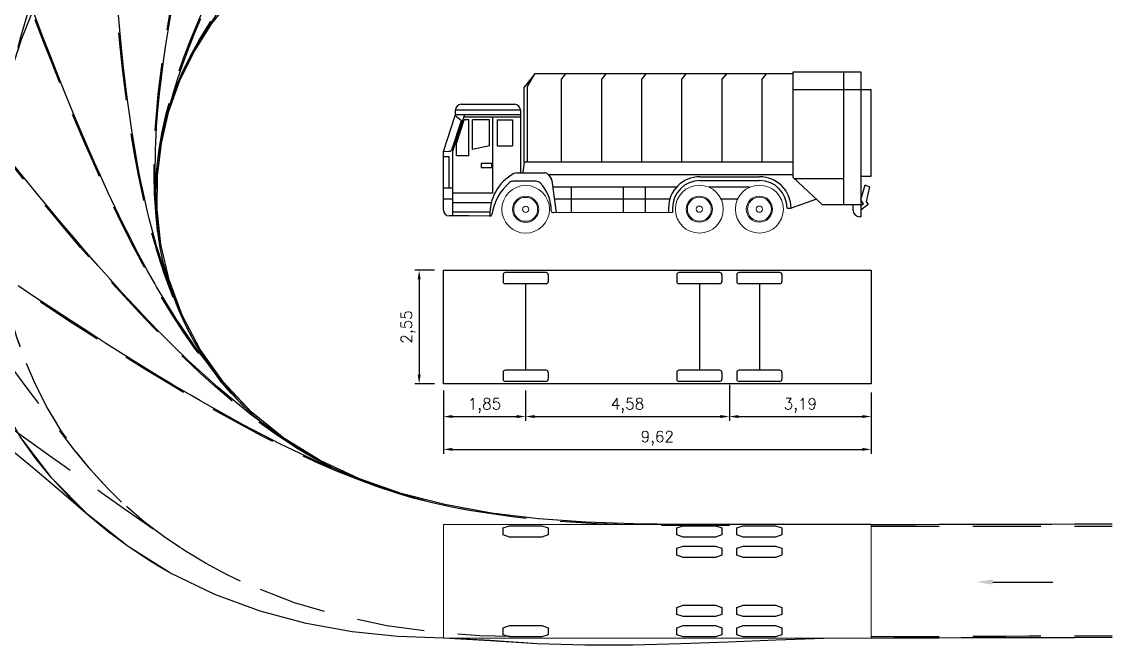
# Model space of a CAD drawing. Header units: millimetres. Extents: x -37.2 to 0.1, y -0.9 to 27.9.
# Drawn here: x -24.52 to 0, y -0.18 to 13.84 of the extents above; entities that cross this region are included whole.
import ezdxf
from ezdxf import colors
from ezdxf.entities.mleader import LeaderData, LeaderLine
from ezdxf.math import Vec2, Vec3

# ---------------------------------------------------------------- set-up
doc = ezdxf.new("R2010")
doc.units = ezdxf.units.MM
doc.linetypes.add('DASHEDX2', pattern=[1.5, 1, -0.5])
doc.styles.get("Standard").update_dxf_attribs({"font": 'romans'})
doc.dimstyles.new('ISO-25', dxfattribs={"dimtxt": 2.5, "dimasz": 2.5, "dimexe": 1.25, "dimexo": 0.625, "dimtad": 1, "dimtxsty": 'Standard', "dimcen": 2.5, "dimadec": 0, "dimazin": 0, "dimtfac": 1, "dimtmove": 0, "dimatfit": 3, "dimfxl": 1, "dimarcsym": 0})

# ---------------------------------------------------------------- blocks, each defined once
blk = doc.blocks.new('*U2980')
at = {"color": 1, "linetype": 'Continuous', "lineweight": 0, "ltscale": 1.524}
blk.add_lwpolyline([(0, 1.275), (-9.62, 1.275), (-9.62, -1.275), (0, -1.275), (0, 1.275), (0, 1.275)], close=True, dxfattribs=at)
at = {"color": 2, "linetype": 'Continuous', "ltscale": 1.524, "flags": 128}
for points in [[(-7.613, 1.043752), (-7.613, 1.202248), (-7.47076, 1.25), (-6.73924, 1.25), (-6.597, 1.202248), (-6.597, 1.043752), (-6.73924, 0.996), (-7.47076, 0.996)], [(-6.263, 1.043752), (-6.263, 1.202248), (-6.12076, 1.25), (-5.38924, 1.25), (-5.247, 1.202248), (-5.247, 1.043752), (-5.38924, 0.996), (-6.12076, 0.996)], [(-7.613, 0.586552), (-7.613, 0.745048), (-7.47076, 0.7928), (-6.73924, 0.7928), (-6.597, 0.745048), (-6.597, 0.586552), (-6.73924, 0.5388), (-7.47076, 0.5388)], [(-6.263, 0.586552), (-6.263, 0.745048), (-6.12076, 0.7928), (-5.38924, 0.7928), (-5.247, 0.745048), (-5.247, 0.586552), (-5.38924, 0.5388), (-6.12076, 0.5388)], [(-7.613, -0.745048), (-7.613, -0.586552), (-7.47076, -0.5388), (-6.73924, -0.5388), (-6.597, -0.586552), (-6.597, -0.745048), (-6.73924, -0.7928), (-7.47076, -0.7928)], [(-6.263, -0.745048), (-6.263, -0.586552), (-6.12076, -0.5388), (-5.38924, -0.5388), (-5.247, -0.586552), (-5.247, -0.745048), (-5.38924, -0.7928), (-6.12076, -0.7928)], [(-7.613, -1.202248), (-7.613, -1.043752), (-7.47076, -0.996), (-6.73924, -0.996), (-6.597, -1.043752), (-6.597, -1.202248), (-6.73924, -1.25), (-7.47076, -1.25)], [(-6.263, -1.202248), (-6.263, -1.043752), (-6.12076, -0.996), (-5.38924, -0.996), (-5.247, -1.043752), (-5.247, -1.202248), (-5.38924, -1.25), (-6.12076, -1.25)]]:
    blk.add_lwpolyline(points, close=True, dxfattribs=at)
blk = doc.blocks.new('*U2979')
at = {"color": 2, "linetype": 'Continuous', "ltscale": 1.524, "flags": 128}
for points in [[(-0.508, 1.043752), (-0.508, 1.202248), (-0.36576, 1.25), (0.36576, 1.25), (0.508, 1.202248), (0.508, 1.043752), (0.36576, 0.996), (-0.36576, 0.996)], [(-0.508, -1.202248), (-0.508, -1.043752), (-0.36576, -0.996), (0.36576, -0.996), (0.508, -1.043752), (0.508, -1.202248), (0.36576, -1.25), (-0.36576, -1.25)]]:
    blk.add_lwpolyline(points, close=True, dxfattribs=at)
at = {"rotation": 180}
blk.add_blockref('*U2980', (-1.85, 0), dxfattribs=at)
blk = doc.blocks.new('*U2993')
at = {"color": 2, "lineweight": 0}
blk.add_circle((0, 0), 0.0127, dxfattribs=at)
blk = doc.blocks.new('*U2995')
at = {"color": 2, "lineweight": 0}
blk.add_circle((0, 0), 0.0127, dxfattribs=at)
blk = doc.blocks.new('*D3026')
at = {"color": 0, "lineweight": -2, "transparency": 16777216}
for p, q in [((1.85, 1.327), (1.85, 0.638)), ((6.43, 1.454), (6.43, 0.638)), ((2.05, 0.738), (6.23, 0.738))]:
    blk.add_line(p, q, dxfattribs=at)
at = {"color": 0, "transparency": 16777216}
for points in [[(2.05, 0.772), (2.05, 0.705), (1.85, 0.738)], [(6.23, 0.772), (6.23, 0.705), (6.43, 0.738)]]:
    blk.add_solid(points, dxfattribs=at)
at = {"layer": 'Defpoints', "color": 0, "transparency": 16777216}
for p in [(1.85, 1.527), (6.43, 1.654), (6.43, 0.738)]:
    blk.add_point(p, dxfattribs=at)
at = {"color": 0, "transparency": 16777216, "insert": (4.14, 0.987), "char_height": 0.25, "attachment_point": 5}
blk.add_mtext('4,58', dxfattribs=at)
blk = doc.blocks.new('*D3027')
at = {"color": 0, "lineweight": -2, "transparency": 16777216}
for p, q in [((0, 1.277), (0, -0.1)), ((9.62, 1.277), (9.62, -0.1)), ((0.2, 0), (9.42, 0))]:
    blk.add_line(p, q, dxfattribs=at)
at = {"color": 0, "transparency": 16777216}
for points in [[(0.2, 0.033), (0.2, -0.033), (0, 0)], [(9.42, 0.033), (9.42, -0.033), (9.62, 0)]]:
    blk.add_solid(points, dxfattribs=at)
at = {"layer": 'Defpoints', "color": 0, "transparency": 16777216}
for p in [(0, 1.477), (9.62, 1.477), (9.62, 0)]:
    blk.add_point(p, dxfattribs=at)
at = {"color": 0, "transparency": 16777216, "insert": (4.81, 0.249), "char_height": 0.25, "attachment_point": 5}
blk.add_mtext('9,62', dxfattribs=at)
blk = doc.blocks.new('*D3028')
at = {"color": 0, "lineweight": -2, "transparency": 16777216}
for p, q in [((0, 1.327), (0, 0.638)), ((1.85, 1.327), (1.85, 0.638)), ((0.2, 0.738), (1.65, 0.738))]:
    blk.add_line(p, q, dxfattribs=at)
at = {"color": 0, "transparency": 16777216}
for points in [[(0.2, 0.772), (0.2, 0.705), (0, 0.738)], [(1.65, 0.772), (1.65, 0.705), (1.85, 0.738)]]:
    blk.add_solid(points, dxfattribs=at)
at = {"layer": 'Defpoints', "color": 0, "transparency": 16777216}
for p in [(0, 1.527), (1.85, 1.527), (1.85, 0.738)]:
    blk.add_point(p, dxfattribs=at)
at = {"color": 0, "transparency": 16777216, "insert": (0.925, 0.987), "char_height": 0.25, "attachment_point": 5}
blk.add_mtext('1,85', dxfattribs=at)
blk = doc.blocks.new('*D3029')
at = {"color": 0, "lineweight": -2, "transparency": 16777216}
for p, q in [((-0.2, 4.027), (-0.644, 4.027)), ((-0.544, 3.827), (-0.544, 1.677)), ((-0.2, 1.477), (-0.644, 1.477))]:
    blk.add_line(p, q, dxfattribs=at)
at = {"color": 0, "transparency": 16777216}
for points in [[(-0.577, 3.827), (-0.511, 3.827), (-0.544, 4.027)], [(-0.577, 1.677), (-0.511, 1.677), (-0.544, 1.477)]]:
    blk.add_solid(points, dxfattribs=at)
at = {"layer": 'Defpoints', "color": 0, "transparency": 16777216}
for p in [(0, 4.027), (-0.544, 1.477), (0, 1.477)]:
    blk.add_point(p, dxfattribs=at)
at = {"color": 0, "transparency": 16777216, "insert": (-0.793, 2.752), "char_height": 0.25, "attachment_point": 5, "rotation": 90}
blk.add_mtext('2,55', dxfattribs=at)
blk = doc.blocks.new('*D3030')
at = {"color": 0, "lineweight": -2, "transparency": 16777216}
for p, q in [((6.43, 1.277), (6.43, 0.638)), ((9.62, 1.277), (9.62, 0.638)), ((6.63, 0.738), (9.42, 0.738))]:
    blk.add_line(p, q, dxfattribs=at)
at = {"color": 0, "transparency": 16777216}
for points in [[(6.63, 0.772), (6.63, 0.705), (6.43, 0.738)], [(9.42, 0.772), (9.42, 0.705), (9.62, 0.738)]]:
    blk.add_solid(points, dxfattribs=at)
at = {"layer": 'Defpoints', "color": 0, "transparency": 16777216}
for p in [(6.43, 1.477), (9.62, 1.477), (9.62, 0.738)]:
    blk.add_point(p, dxfattribs=at)
at = {"color": 0, "transparency": 16777216, "insert": (8.025, 0.987), "char_height": 0.25, "attachment_point": 5}
blk.add_mtext('3,19', dxfattribs=at)
blk = doc.blocks.new('A$C073F79CF')
at = {"color": 0}
for p, q in [((2.055, 8.446), (1.82, 8.148)), ((1.893, 8.159), (2.055, 8.446)), ((7.868, 8.446), (2.055, 8.446)), ((2.743, 8.446), (2.652, 8.331)), ((3.655, 8.446), (3.564, 8.331)), ((4.551, 8.446), (4.46, 8.331)), ((5.449, 8.446), (5.358, 8.331)), ((6.362, 8.446), (6.271, 8.331)), ((7.257, 8.446), (7.166, 8.331)), ((7.868, 6.115), (7.868, 8.487)), ((7.868, 8.487), (9.384, 8.487)), ((8.996, 8.487), (8.996, 5.499)), ((9.384, 8.487), (9.384, 5.229)), ((1.82, 6.461), (1.82, 8.148)), ((1.893, 6.461), (1.893, 8.159)), ((2.652, 6.461), (2.652, 8.331)), ((3.564, 6.461), (3.564, 8.331)), ((4.46, 6.461), (4.46, 8.331)), ((5.358, 6.461), (5.358, 8.331)), ((6.271, 6.461), (6.271, 8.331)), ((7.166, 6.461), (7.166, 8.331)), ((9.62, 8.088), (7.868, 8.088)), ((1.731, 7.63), (0.269, 7.63)), ((0.269, 7.534), (0.269, 7.629)), ((1.602, 7.759), (0.399, 7.759)), ((1.731, 7.63), (1.731, 6.224)), ((0, 6.698), (0.269, 7.534)), ((0.2, 6.762), (0.404, 7.395)), ((0.213, 6.709), (0.479, 7.534)), ((0.262, 7.51), (0.404, 7.395)), ((0.269, 7.534), (1.731, 7.534)), ((0.298, 6.88), (0.47, 7.412)), ((0.462, 7.481), (1.731, 7.481)), ((0.569, 7.412), (0.47, 7.412)), ((0.569, 6.605), (0.569, 7.412)), ((0.653, 6.741), (0.653, 7.412)), ((1.037, 7.412), (0.653, 7.412)), ((1.037, 6.829), (1.037, 7.412)), ((1.115, 5.762), (1.115, 7.481)), ((1.211, 7.412), (1.552, 7.412)), ((1.211, 7.412), (1.211, 6.829)), ((1.552, 7.412), (1.552, 6.829)), ((0.298, 6.605), (0.298, 6.88)), ((0.124, 6.702), (0, 6.693)), ((0.124, 6.702), (0, 6.693)), ((0, 5.38), (0, 6.698)), ((0.213, 5.25), (0.213, 6.709)), ((1.037, 6.829), (0.653, 6.741)), ((1.211, 6.829), (1.552, 6.829)), ((0, 6.587), (0.123, 6.587)), ((0.123, 6.587), (0.123, 5.873)), ((0.569, 6.605), (0.298, 6.605)), ((1.087, 6.431), (0.85, 6.431)), ((0.85, 6.431), (0.85, 6.336)), ((1.087, 6.336), (1.087, 6.431)), ((1.82, 6.461), (1.788, 6.224)), ((7.868, 6.461), (1.82, 6.461)), ((0.85, 6.336), (1.087, 6.336)), ((1.648, 6.218), (2.181, 6.218)), ((2.345, 6.186), (2.423, 6.089)), ((7.868, 6.174), (2.355, 6.174)), ((5.769, 6.132), (7.11, 6.132)), ((9.384, 6.143), (9.62, 6.143)), ((1.988, 6.028), (1.568, 6.028)), ((2.441, 6.046), (2.534, 5.322)), ((5.238, 5.893), (2.461, 5.893)), ((2.872, 5.893), (2.872, 5.328)), ((4.039, 5.893), (4.039, 5.328)), ((4.536, 5.893), (4.536, 5.328)), ((5.769, 6.044), (7.11, 6.044)), ((6.883, 5.893), (5.977, 5.893)), ((8.522, 5.499), (7.868, 6.115)), ((7.896, 6.089), (8.996, 6.089)), ((9.389, 5.611), (9.486, 5.948)), ((9.486, 5.948), (9.584, 5.905)), ((9.584, 5.905), (9.508, 5.576)), ((0.213, 5.873), (0, 5.873)), ((1.115, 5.762), (0.213, 5.762)), ((0.213, 5.625), (0, 5.625)), ((1.074, 5.541), (0.213, 5.541)), ((5.09, 5.624), (2.496, 5.624)), ((5.061, 5.425), (5.061, 5.328)), ((5.15, 5.425), (5.15, 5.328)), ((6.614, 5.624), (6.246, 5.624)), ((8.389, 5.624), (7.817, 5.425)), ((9.384, 5.499), (8.522, 5.499)), ((9.213, 5.381), (9.213, 5.499)), ((9.384, 5.481), (9.442, 5.524)), ((9.554, 5.509), (9.384, 5.382)), ((9.442, 5.524), (9.389, 5.611)), ((9.508, 5.576), (9.554, 5.509)), ((0.562, 5.25), (0.13, 5.25)), ((1.046, 5.337), (0.213, 5.337)), ((5.15, 5.328), (2.463, 5.323)), ((9.384, 5.229), (9.364, 5.229))]:
    blk.add_line(p, q, dxfattribs=at)
for p, q in [((9.62, 6.143), (9.62, 8.088)), ((2.181, 6.218), (2.278, 6.218)), ((2.085, 6.028), (1.988, 6.028)), ((7.729, 5.425), (7.817, 5.425)), ((1.048, 5.245), (0.562, 5.25)), ((1.342, 3.927), (1.342, 3.773)), ((2.308, 3.977), (1.392, 3.977)), ((2.358, 3.927), (2.358, 3.773)), ((5.247, 3.927), (5.247, 3.773)), ((6.213, 3.977), (5.297, 3.977)), ((6.263, 3.927), (6.263, 3.773)), ((6.597, 3.927), (6.597, 3.773)), ((7.563, 3.977), (6.647, 3.977)), ((7.613, 3.927), (7.613, 3.773)), ((2.308, 3.723), (1.392, 3.723)), ((1.85, 3.723), (1.85, 1.781)), ((6.213, 3.723), (5.297, 3.723)), ((5.755, 3.723), (5.755, 1.781)), ((7.563, 3.723), (6.647, 3.723)), ((7.105, 3.723), (7.105, 1.781)), ((1.342, 1.731), (1.342, 1.577)), ((2.308, 1.781), (1.392, 1.781)), ((2.358, 1.731), (2.358, 1.577)), ((5.247, 1.731), (5.247, 1.577)), ((6.213, 1.781), (5.297, 1.781)), ((6.263, 1.731), (6.263, 1.577)), ((6.597, 1.731), (6.597, 1.577)), ((7.563, 1.781), (6.647, 1.781)), ((7.613, 1.731), (7.613, 1.577)), ((2.308, 1.527), (1.392, 1.527)), ((6.213, 1.527), (5.297, 1.527)), ((7.563, 1.527), (6.647, 1.527))]:
    blk.add_line(p, q)
blk.add_lwpolyline([(0, 4.027), (9.62, 4.027), (9.62, 1.477), (0, 1.477)], close=True)
at = {"color": 0, "lineweight": 0}
for centre, radius in [((1.85, 5.398), 0.536), ((5.755, 5.402), 0.539), ((7.105, 5.402), 0.539), ((1.85, 5.398), 0.294), ((1.85, 5.398), 0.269), ((5.755, 5.402), 0.294), ((5.755, 5.402), 0.269), ((7.105, 5.402), 0.294), ((7.105, 5.402), 0.269), ((1.85, 5.398), 0.0705), ((5.755, 5.402), 0.0705), ((7.105, 5.402), 0.0705)]:
    blk.add_circle(centre, radius, dxfattribs=at)
at = {"color": 0}
for centre, radius, start, end in [((0.399, 7.63), 0.13, 90, 180), ((1.602, 7.63), 0.13, 0, 90), ((0.118, 6.789), 0.0864, 274.2539, 342.1292), ((0.118, 6.789), 0.0864, 274.2539, 342.1292), ((2.074, 5.297), 1.029, 118.2924, 182.8918), ((1.648, 6.089), 0.13, 90, 118.2924), ((2.278, 6.132), 0.0864, 38.6813, 90), ((5.769, 5.425), 0.707, 90, 180), ((7.11, 5.425), 0.707, 0, 90), ((2.242, 5.116), 1.163, 130.3583, 171.7957), ((1.568, 5.899), 0.13, 90, 127.4099), ((2.085, 5.899), 0.13, 45.9588, 90), ((1.531, 5.37), 0.896, 359.743, 43.9964), ((2.356, 6.035), 0.0864, 7.3191, 38.6813), ((5.769, 5.425), 0.619, 90, 180), ((7.11, 5.425), 0.619, 0, 90), ((0.13, 5.38), 0.13, 180, 270), ((1.048, 5.288), 0.0432, 270, 351.7957), ((2.47, 5.366), 0.0432, 179.743, 270), ((9.364, 5.381), 0.152, 180, 270)]:
    blk.add_arc(centre, radius, start, end, dxfattribs=at)
for centre, start, end in [((1.392, 3.927), 90, 180), ((2.308, 3.927), 0, 90), ((5.297, 3.927), 90, 180), ((6.213, 3.927), 0, 90), ((6.647, 3.927), 90, 180), ((7.563, 3.927), 0, 90), ((1.392, 3.773), 180, 270), ((2.308, 3.773), 270, 0), ((5.297, 3.773), 180, 270), ((6.213, 3.773), 270, 0), ((6.647, 3.773), 180, 270), ((7.563, 3.773), 270, 0), ((1.392, 1.731), 90, 180), ((2.308, 1.731), 0, 90), ((5.297, 1.731), 90, 180), ((6.213, 1.731), 0, 90), ((6.647, 1.731), 90, 180), ((7.563, 1.731), 0, 90), ((1.392, 1.577), 180, 270), ((2.308, 1.577), 270, 0), ((5.297, 1.577), 180, 270), ((6.213, 1.577), 270, 0), ((6.647, 1.577), 180, 270), ((7.563, 1.577), 270, 0)]:
    blk.add_arc(centre, 0.05, start, end)
dim = blk.add_linear_dim(base=(-0.544, 1.477), p1=(0, 4.027), p2=(0, 1.477), angle=270, dimstyle='ISO-25', override={"dimtxt": 0.25, "dimasz": 0.2, "dimexe": 0.1, "dimexo": 0.2, "dimgap": 0.1})
dim.commit()
dim.dimension.update_dxf_attribs({"geometry": '*D3029', "text_midpoint": (-0.793, 2.752)})
for base, p1, p2, picture, middle in [((1.85, 0.738), (0, 1.527), (1.85, 1.527), '*D3028', (0.925, 0.987)), ((9.62, 0), (0, 1.477), (9.62, 1.477), '*D3027', (4.81, 0.249)), ((6.43, 0.738), (1.85, 1.527), (6.43, 1.654), '*D3026', (4.14, 0.987)), ((9.62, 0.738), (6.43, 1.477), (9.62, 1.477), '*D3030', (8.025, 0.987))]:
    dim = blk.add_linear_dim(base=base, p1=p1, p2=p2, dimstyle='ISO-25', override={"dimtxt": 0.25, "dimasz": 0.2, "dimexe": 0.1, "dimexo": 0.2, "dimgap": 0.1})
    dim.commit()
    dim.dimension.update_dxf_attribs({"geometry": picture, "text_midpoint": middle})
blk = doc.blocks.new('REN A')
at = {"color": 1, "linetype": 'Continuous', "ltscale": 1.524, "flags": 128}
for points in [[(-21.51, 10.972), (-21.504, 11.119), (-21.484, 11.488), (-21.456, 11.856), (-21.42, 12.223), (-21.378, 12.59), (-21.33, 12.955), (-21.276, 13.321), (-21.217, 13.685), (-21.154, 14.049)], [(-21.652, 9.421), (-21.689, 9.572), (-21.774, 9.948), (-21.851, 10.317), (-21.921, 10.681), (-21.984, 11.044), (-22.043, 11.409), (-22.097, 11.775), (-22.146, 12.141), (-22.192, 12.508), (-22.234, 12.875), (-22.274, 13.259), (-22.313, 13.66), (-22.349, 14.076)], [(-21.084, 12.331), (-21.017, 12.542), (-20.898, 12.891), (-20.771, 13.237), (-20.635, 13.58), (-20.492, 13.92)], [(-21.525, 7.957), (-21.687, 8.245), (-21.881, 8.603), (-22.066, 8.958), (-22.242, 9.309), (-22.411, 9.655), (-22.572, 9.997), (-22.727, 10.334), (-22.882, 10.679), (-23.041, 11.041), (-23.203, 11.42), (-23.367, 11.812), (-23.532, 12.216), (-23.699, 12.63), (-23.865, 13.053), (-24.032, 13.484), (-24.199, 13.921), (-24.366, 14.364), (-24.532, 14.812)], [(-23.916, 3.669), (-24.213, 4.037), (-24.558, 4.523)], [(-21.144, 6.588), (-21.388, 6.834), (-21.686, 7.141), (-21.976, 7.447), (-22.257, 7.751), (-22.531, 8.053), (-22.798, 8.354), (-23.07, 8.665), (-23.348, 8.989), (-23.631, 9.323), (-23.917, 9.666), (-24.207, 10.018), (-24.499, 10.377), (-24.794, 10.742)], [(-5.417, -0.016), (-6.486, -0.03), (-7.555, -0.062), (-8.626, -0.111), (-9.7, -0.15), (-10.777, -0.175), (-11.854, -0.177), (-12.928, -0.146), (-13.987, -0.077), (-15.037, -0.016), (-15.037, -0.016), (-16.059, 0.019), (-17.09, 0.125), (-18.125, 0.311), (-19.157, 0.588), (-20.176, 0.963), (-21.17, 1.445), (-22.124, 2.039), (-23.02, 2.751), (-23.839, 3.579), (-24.558, 4.523)], [(-22.67, 2.452), (-23.02, 2.751), (-23.441, 3.151), (-23.839, 3.579), (-24.213, 4.037), (-24.558, 4.523)], [(-5.417, 2.534), (-6.486, 2.534), (-7.555, 2.534), (-8.624, 2.534), (-9.693, 2.536), (-10.761, 2.552), (-11.829, 2.591), (-12.895, 2.668), (-13.956, 2.795), (-15.007, 2.985), (-15.007, 2.985), (-15.007, 2.985), (-15.984, 3.237), (-16.922, 3.566), (-17.809, 3.979), (-18.627, 4.48), (-19.359, 5.071), (-19.987, 5.742), (-20.505, 6.474), (-20.91, 7.246), (-21.203, 8.039), (-21.389, 8.836), (-21.474, 9.622), (-21.467, 10.382), (-21.377, 11.114), (-21.207, 11.831), (-20.959, 12.524), (-20.636, 13.185), (-20.241, 13.807), (-19.78, 14.38)], [(-5.417, -0.016), (-6.486, -0.03), (-7.555, -0.062), (-8.626, -0.111), (-9.7, -0.15), (-10.777, -0.175), (-11.854, -0.177), (-12.928, -0.146), (-13.987, -0.077), (-15.037, -0.016), (-15.037, -0.016), (-16.059, 0.019), (-17.09, 0.125), (-18.125, 0.311), (-19.157, 0.588), (-20.176, 0.963), (-21.17, 1.445), (-22.124, 2.039), (-23.02, 2.751), (-23.839, 3.579), (-24.558, 4.523)], [(-20.498, 5.315), (-20.732, 5.451), (-21.117, 5.678), (-21.495, 5.906), (-21.866, 6.134), (-22.243, 6.369), (-22.625, 6.611), (-23.012, 6.859), (-23.404, 7.114), (-23.799, 7.373), (-24.197, 7.637), (-24.597, 7.905)], [(-5.417, 2.534), (-6.486, 2.534), (-7.555, 2.534), (-8.624, 2.534), (-9.693, 2.536), (-10.761, 2.552), (-11.829, 2.591), (-12.895, 2.668), (-13.956, 2.795), (-15.007, 2.985), (-15.007, 2.985), (-15.007, 2.985), (-15.984, 3.237), (-16.922, 3.566), (-17.809, 3.979), (-18.627, 4.48), (-19.359, 5.071), (-19.987, 5.742), (-20.505, 6.474), (-20.91, 7.246), (-21.203, 8.039), (-21.389, 8.836), (-21.474, 9.622), (-21.467, 10.382), (-21.377, 11.114), (-21.207, 11.831), (-20.959, 12.524), (-20.636, 13.185), (-20.241, 13.807), (-19.78, 14.38)], [(-5.417, 2.534), (-6.486, 2.534), (-7.555, 2.534), (-8.624, 2.534), (-9.693, 2.536), (-10.761, 2.552), (-11.829, 2.591), (-12.895, 2.668), (-13.956, 2.795), (-15.007, 2.985), (-15.007, 2.985), (-15.007, 2.985), (-15.984, 3.237), (-16.922, 3.566), (-17.809, 3.979), (-18.627, 4.48), (-19.359, 5.071), (-19.987, 5.742), (-20.505, 6.474), (-20.91, 7.246), (-21.203, 8.039), (-21.389, 8.836), (-21.474, 9.622), (-21.467, 10.382), (-21.377, 11.114), (-21.207, 11.831), (-20.959, 12.524), (-20.638, 13.187), (-20.259, 13.818), (-20.054, 14.124)], [(-21.364, 1.554), (-21.653, 1.728), (-22.124, 2.039), (-22.58, 2.38), (-23.021, 2.75), (-23.456, 3.122), (-23.886, 3.488), (-24.313, 3.848), (-24.737, 4.202)], [(-5.417, -0.016), (-6.486, -0.03), (-7.555, -0.062), (-8.626, -0.111), (-9.7, -0.15), (-10.777, -0.175), (-11.854, -0.177), (-12.928, -0.146), (-13.987, -0.077), (-15.037, -0.016), (-15.037, -0.016), (-16.059, 0.019), (-17.09, 0.125), (-18.125, 0.311), (-19.157, 0.588), (-20.176, 0.963), (-21.17, 1.445), (-22.124, 2.039), (-23.02, 2.751), (-23.839, 3.579), (-24.558, 4.523)], [(-5.417, 2.534), (-6.486, 2.534), (-7.555, 2.534), (-8.624, 2.534), (-9.693, 2.536), (-10.761, 2.552), (-11.829, 2.591), (-12.895, 2.668), (-13.956, 2.795), (-15.007, 2.985), (-15.007, 2.985), (-15.007, 2.985), (-15.984, 3.237), (-16.922, 3.566), (-17.809, 3.979), (-18.627, 4.48), (-19.359, 5.071), (-19.987, 5.742), (-20.505, 6.474), (-20.91, 7.246), (-21.203, 8.039), (-21.389, 8.836), (-21.474, 9.622), (-21.467, 10.382), (-21.379, 11.114), (-21.223, 11.835), (-21.084, 12.331)], [(-5.417, 2.534), (-6.486, 2.534), (-7.555, 2.534), (-8.624, 2.534), (-9.693, 2.536), (-10.761, 2.552), (-11.829, 2.591), (-12.895, 2.668), (-13.956, 2.795), (-15.007, 2.985), (-15.007, 2.985), (-15.007, 2.985), (-15.984, 3.237), (-16.922, 3.566), (-17.809, 3.979), (-18.627, 4.48), (-19.359, 5.071), (-19.987, 5.742), (-20.505, 6.474), (-20.91, 7.246), (-21.203, 8.039), (-21.389, 8.836), (-21.485, 9.621), (-21.518, 10.381), (-21.51, 10.972)], [(-5.417, -0.016), (-6.486, -0.03), (-7.555, -0.062), (-8.626, -0.111), (-9.7, -0.15), (-10.777, -0.175), (-11.854, -0.177), (-12.928, -0.146), (-13.987, -0.077), (-15.037, -0.016), (-15.037, -0.016), (-16.059, 0.019), (-17.09, 0.125), (-18.125, 0.311), (-19.157, 0.588), (-20.176, 0.963), (-21.17, 1.445), (-22.124, 2.039), (-23.02, 2.751), (-23.839, 3.579), (-24.558, 4.523)], [(-5.417, 2.534), (-6.486, 2.534), (-7.555, 2.534), (-8.624, 2.534), (-9.693, 2.536), (-10.761, 2.552), (-11.829, 2.591), (-12.895, 2.668), (-13.956, 2.795), (-15.007, 2.985), (-15.007, 2.985), (-15.007, 2.985), (-15.984, 3.237), (-16.922, 3.566), (-17.809, 3.979), (-18.627, 4.48), (-19.359, 5.071), (-19.987, 5.742), (-20.505, 6.474), (-20.913, 7.244), (-21.233, 8.028), (-21.486, 8.807), (-21.652, 9.421)], [(-5.417, 2.534), (-6.486, 2.534), (-7.555, 2.534), (-8.624, 2.534), (-9.693, 2.536), (-10.761, 2.552), (-11.829, 2.591), (-12.895, 2.668), (-13.956, 2.795), (-15.007, 2.985), (-15.007, 2.985), (-15.007, 2.985), (-15.984, 3.237), (-16.922, 3.566), (-17.809, 3.979), (-18.627, 4.48), (-19.359, 5.071), (-19.994, 5.736), (-20.551, 6.439), (-21.043, 7.16), (-21.484, 7.885), (-21.525, 7.957)], [(-5.417, -0.016), (-6.486, -0.03), (-7.555, -0.062), (-8.626, -0.111), (-9.7, -0.15), (-10.777, -0.175), (-11.854, -0.177), (-12.928, -0.146), (-13.987, -0.077), (-15.037, -0.016), (-15.037, -0.016), (-16.059, 0.019), (-17.09, 0.125), (-18.125, 0.311), (-19.157, 0.588), (-20.176, 0.963), (-21.17, 1.445), (-22.124, 2.039), (-23.02, 2.751), (-23.839, 3.579), (-24.558, 4.523), (-25.155, 5.572), (-25.604, 6.715), (-25.85, 7.68)], [(-5.417, 2.534), (-6.486, 2.534), (-7.555, 2.534), (-8.624, 2.534), (-9.693, 2.536), (-10.761, 2.552), (-11.829, 2.591), (-12.895, 2.668), (-13.956, 2.795), (-15.007, 2.985), (-15.007, 2.985), (-15.007, 2.985), (-15.984, 3.237), (-16.922, 3.566), (-17.809, 3.979), (-18.631, 4.475), (-19.392, 5.028), (-20.102, 5.615), (-20.765, 6.22), (-21.144, 6.588)], [(-5.417, -0.016), (-6.486, -0.03), (-7.555, -0.062), (-8.626, -0.111), (-9.7, -0.15), (-10.777, -0.175), (-11.854, -0.177), (-12.928, -0.146), (-13.987, -0.077), (-15.037, -0.016), (-15.037, -0.016), (-16.059, 0.019), (-17.09, 0.125), (-18.125, 0.311), (-19.157, 0.588), (-20.176, 0.963), (-21.17, 1.445), (-22.124, 2.039), (-23.02, 2.751), (-23.839, 3.579), (-24.558, 4.523), (-25.046, 5.354)], [(-5.417, 2.534), (-6.486, 2.534), (-7.555, 2.534), (-8.624, 2.534), (-9.693, 2.536), (-10.761, 2.552), (-11.829, 2.591), (-12.895, 2.668), (-13.956, 2.795), (-15.007, 2.985), (-15.007, 2.985), (-15.007, 2.985), (-15.984, 3.237), (-16.924, 3.56), (-17.828, 3.935), (-18.698, 4.345), (-19.535, 4.778), (-20.341, 5.225), (-20.498, 5.315)], [(-5.417, -0.016), (-6.486, -0.03), (-7.555, -0.062), (-8.626, -0.111), (-9.7, -0.15), (-10.777, -0.175), (-11.854, -0.177), (-12.928, -0.146), (-13.987, -0.077), (-15.037, -0.016), (-15.037, -0.016), (-16.059, 0.019), (-17.09, 0.125), (-18.125, 0.311), (-19.157, 0.588), (-20.176, 0.963), (-21.17, 1.445), (-22.124, 2.039), (-23.02, 2.751), (-23.839, 3.579), (-23.916, 3.669)], [(-5.417, -0.016), (-6.486, -0.03), (-7.555, -0.062), (-8.626, -0.111), (-9.7, -0.15), (-10.777, -0.175), (-11.854, -0.177), (-12.928, -0.146), (-13.987, -0.077), (-15.037, -0.016), (-15.037, -0.016), (-16.059, 0.019), (-17.09, 0.125), (-18.125, 0.311), (-19.157, 0.588), (-20.176, 0.963), (-21.17, 1.445), (-22.124, 2.039), (-22.67, 2.452)], [(-5.417, 2.534), (-4.911, 2.537), (-4.404, 2.54), (-3.897, 2.542), (-3.389, 2.544), (-2.881, 2.545), (-2.373, 2.546), (-1.864, 2.547), (-1.355, 2.548), (-0.846, 2.549), (-0.336, 2.55), (-0.003, 2.55)], [(-5.417, -0.016), (-6.486, -0.03), (-7.555, -0.062), (-8.626, -0.111), (-9.7, -0.15), (-10.777, -0.175), (-11.854, -0.177), (-12.928, -0.146), (-13.986, -0.075), (-15.037, -0.016), (-15.037, -0.016), (-16.059, 0.019), (-17.09, 0.125), (-18.125, 0.311), (-19.157, 0.588), (-20.176, 0.963), (-21.17, 1.445), (-21.364, 1.554)], [(-5.417, -0.016), (-4.911, -0.013), (-4.404, -0.01), (-3.897, -0.008), (-3.389, -0.006), (-2.881, -0.005), (-2.373, -0.004), (-1.864, -0.003), (-1.355, -0.002), (-0.846, -0.001), (-0.336, 0), (0, 0)]]:
    blk.add_lwpolyline(points, dxfattribs=at)
at = {"color": 2, "linetype": 'DASHEDX2', "ltscale": 1.524, "flags": 128}
for points in [[(-25.05, 8.634), (-25.088, 8.975), (-25.126, 9.544), (-25.132, 10.114), (-25.107, 10.684), (-25.05, 11.251), (-24.962, 11.815), (-24.843, 12.372), (-24.693, 12.923), (-24.513, 13.464), (-24.303, 13.994), (-24.065, 14.512), (-23.797, 15.016), (-23.503, 15.504), (-23.194, 15.974), (-22.884, 16.437), (-22.573, 16.895), (-22.262, 17.348), (-21.951, 17.796), (-21.639, 18.241), (-21.328, 18.682), (-21.018, 19.12), (-20.708, 19.555), (-20.398, 19.987), (-20.09, 20.418), (-19.781, 20.847), (-19.474, 21.273), (-19.167, 21.699), (-18.861, 22.123), (-18.555, 22.546), (-18.249, 22.968), (-17.944, 23.388), (-17.64, 23.809), (-17.336, 24.228), (-17.032, 24.647), (-16.729, 25.065), (-16.425, 25.482), (-16.123, 25.899), (-15.82, 26.316)], [(-24.551, 6.53), (-24.624, 6.746), (-24.786, 7.292), (-24.918, 7.847), (-25.018, 8.409), (-25.088, 8.975), (-25.126, 9.544), (-25.132, 10.114), (-25.107, 10.684), (-25.05, 11.251), (-24.962, 11.815), (-24.843, 12.372), (-24.698, 12.918), (-24.549, 13.453), (-24.396, 13.983), (-24.242, 14.508), (-24.085, 15.03), (-23.928, 15.547), (-23.769, 16.061), (-23.61, 16.572), (-23.451, 17.08), (-23.291, 17.586), (-23.131, 18.089), (-22.972, 18.59), (-22.812, 19.089), (-22.652, 19.586), (-22.492, 20.082), (-22.333, 20.577), (-22.174, 21.07), (-22.014, 21.563), (-21.855, 22.054), (-21.697, 22.545), (-21.538, 23.034), (-21.379, 23.524), (-21.221, 24.012), (-21.062, 24.5), (-20.904, 24.988), (-20.746, 25.475), (-20.588, 25.961), (-20.556, 26.059)], [(-24.962, 11.815), (-24.843, 12.372), (-24.693, 12.923), (-24.513, 13.464), (-24.303, 13.994), (-24.065, 14.512), (-23.797, 15.016), (-23.503, 15.504), (-23.181, 15.975), (-22.834, 16.428), (-22.463, 16.861), (-22.068, 17.272), (-21.651, 17.661), (-21.213, 18.027), (-20.776, 18.375), (-20.338, 18.718), (-19.901, 19.056), (-19.465, 19.389), (-19.031, 19.718), (-18.598, 20.044), (-18.166, 20.366), (-17.735, 20.686), (-17.306, 21.004), (-16.878, 21.319), (-16.452, 21.633), (-16.026, 21.945), (-15.602, 22.256), (-15.179, 22.565), (-14.756, 22.873), (-14.335, 23.181), (-13.914, 23.488), (-13.494, 23.794), (-13.075, 24.099), (-12.656, 24.404), (-12.237, 24.708), (-11.819, 25.012), (-11.402, 25.316), (-10.985, 25.619), (-10.735, 25.801)], [(-23.527, 4.493), (-23.654, 4.682), (-23.948, 5.172), (-24.208, 5.682), (-24.432, 6.209), (-24.624, 6.746), (-24.786, 7.292), (-24.918, 7.847), (-25.018, 8.409), (-25.088, 8.975), (-25.126, 9.544), (-25.15, 10.101), (-25.171, 10.656), (-25.187, 11.208), (-25.2, 11.756), (-25.211, 12.301), (-25.22, 12.843), (-25.227, 13.382), (-25.233, 13.918), (-25.237, 14.451), (-25.241, 14.983), (-25.244, 15.512), (-25.247, 16.039), (-25.248, 16.565), (-25.25, 17.089), (-25.251, 17.612), (-25.252, 18.134), (-25.253, 18.654), (-25.254, 19.174), (-25.254, 19.692), (-25.255, 20.21), (-25.255, 20.728), (-25.255, 21.244), (-25.255, 21.76), (-25.256, 22.275), (-25.256, 22.79), (-25.256, 23.305), (-25.256, 23.819), (-25.256, 24.333), (-25.256, 24.436)], [(-22.271, 3.041), (-22.592, 3.356), (-22.973, 3.774), (-23.328, 4.216), (-23.654, 4.682), (-23.948, 5.172), (-24.208, 5.682), (-24.432, 6.209), (-24.63, 6.733), (-24.821, 7.254), (-25.008, 7.772), (-25.191, 8.288), (-25.37, 8.802), (-25.546, 9.313), (-25.72, 9.822), (-25.891, 10.329), (-26.06, 10.834), (-26.228, 11.337), (-26.394, 11.838), (-26.559, 12.338), (-26.723, 12.836), (-26.886, 13.332), (-27.048, 13.828), (-27.21, 14.322), (-27.371, 14.815), (-27.532, 15.308), (-27.692, 15.799), (-27.852, 16.29), (-28.012, 16.78), (-28.171, 17.27), (-28.33, 17.759), (-28.489, 18.247), (-28.648, 18.735), (-28.807, 19.223), (-28.965, 19.71), (-29.123, 20.197), (-29.281, 20.684), (-29.44, 21.17), (-29.566, 21.559)], [(-20.345, 6.18), (-20.467, 6.365), (-20.656, 6.683), (-20.828, 7.01), (-20.981, 7.346), (-21.115, 7.691), (-21.23, 8.042), (-21.326, 8.399), (-21.401, 8.76), (-21.457, 9.126), (-21.492, 9.493), (-21.506, 9.863), (-21.5, 10.232), (-21.474, 10.6), (-21.426, 10.976), (-21.357, 11.367), (-21.266, 11.77), (-21.154, 12.182), (-21.024, 12.601), (-20.877, 13.024), (-20.714, 13.45), (-20.537, 13.879), (-20.347, 14.308), (-20.145, 14.739), (-19.933, 15.169), (-19.711, 15.599), (-19.481, 16.028), (-19.243, 16.457), (-18.999, 16.885), (-18.749, 17.311), (-18.493, 17.737), (-18.233, 18.162), (-17.969, 18.586), (-17.7, 19.01), (-17.428, 19.432), (-17.154, 19.853), (-16.876, 20.274), (-16.596, 20.694), (-16.314, 21.114)], [(-19.437, 5.111), (-19.543, 5.214), (-19.798, 5.482), (-20.037, 5.764), (-20.26, 6.059), (-20.467, 6.365), (-20.656, 6.683), (-20.828, 7.01), (-20.981, 7.346), (-21.115, 7.691), (-21.23, 8.042), (-21.326, 8.399), (-21.402, 8.763), (-21.461, 9.148), (-21.505, 9.552), (-21.532, 9.971), (-21.543, 10.403), (-21.539, 10.845), (-21.521, 11.296), (-21.489, 11.754), (-21.446, 12.217), (-21.391, 12.685), (-21.326, 13.156), (-21.252, 13.63), (-21.169, 14.106), (-21.079, 14.584), (-20.982, 15.064), (-20.879, 15.544), (-20.77, 16.025), (-20.657, 16.507), (-20.538, 16.989), (-20.416, 17.472), (-20.29, 17.955), (-20.161, 18.438), (-20.029, 18.922), (-19.895, 19.405), (-19.758, 19.889), (-19.619, 20.373), (-19.478, 20.856), (-19.449, 20.953)], [(-21.23, 8.042), (-21.326, 8.399), (-21.401, 8.76), (-21.457, 9.126), (-21.492, 9.493), (-21.506, 9.863), (-21.5, 10.232), (-21.474, 10.6), (-21.427, 10.967), (-21.361, 11.33), (-21.274, 11.689), (-21.167, 12.042), (-21.041, 12.39), (-20.896, 12.73), (-20.725, 13.076), (-20.53, 13.428), (-20.311, 13.785), (-20.071, 14.143), (-19.812, 14.501), (-19.535, 14.857), (-19.243, 15.212), (-18.938, 15.564), (-18.62, 15.913), (-18.291, 16.259), (-17.953, 16.602), (-17.607, 16.941), (-17.252, 17.278), (-16.892, 17.611), (-16.525, 17.942), (-16.153, 18.27), (-15.777, 18.595), (-15.397, 18.918), (-15.013, 19.239), (-14.625, 19.558), (-14.235, 19.876), (-13.842, 20.191), (-13.447, 20.505), (-13.051, 20.818), (-12.812, 21.005)], [(-18.236, 4.195), (-18.369, 4.277), (-18.689, 4.493), (-18.99, 4.721), (-19.274, 4.96), (-19.543, 5.214), (-19.798, 5.482), (-20.037, 5.764), (-20.26, 6.059), (-20.467, 6.365), (-20.656, 6.683), (-20.836, 7.024), (-21.006, 7.39), (-21.165, 7.776), (-21.314, 8.181), (-21.451, 8.601), (-21.576, 9.035), (-21.692, 9.479), (-21.797, 9.933), (-21.892, 10.396), (-21.979, 10.865), (-22.057, 11.34), (-22.128, 11.819), (-22.192, 12.304), (-22.25, 12.791), (-22.302, 13.282), (-22.348, 13.775), (-22.39, 14.271), (-22.428, 14.769), (-22.462, 15.268), (-22.492, 15.769), (-22.52, 16.271), (-22.544, 16.774), (-22.566, 17.278), (-22.586, 17.783), (-22.604, 18.288), (-22.62, 18.794), (-22.634, 19.301), (-22.647, 19.808), (-22.649, 19.91)], [(-21.507, 9.936), (-21.5, 10.232), (-21.474, 10.6), (-21.427, 10.967), (-21.361, 11.33), (-21.274, 11.689), (-21.167, 12.042), (-21.041, 12.39), (-20.896, 12.729), (-20.732, 13.06), (-20.551, 13.382), (-20.351, 13.693), (-20.135, 13.992), (-19.903, 14.279), (-19.653, 14.555), (-19.376, 14.83), (-19.074, 15.103), (-18.751, 15.371), (-18.407, 15.635), (-18.046, 15.892), (-17.67, 16.143), (-17.28, 16.387), (-16.879, 16.624), (-16.467, 16.855), (-16.047, 17.08), (-15.619, 17.299), (-15.185, 17.513), (-14.744, 17.721), (-14.298, 17.924), (-13.848, 18.124), (-13.394, 18.319), (-12.936, 18.51), (-12.476, 18.698), (-12.012, 18.884), (-11.547, 19.066), (-11.079, 19.246), (-10.609, 19.423), (-10.138, 19.599), (-9.76, 19.738)], [(-17.009, 3.574), (-17.313, 3.706), (-17.68, 3.884), (-18.033, 4.074), (-18.369, 4.277), (-18.689, 4.493), (-18.99, 4.721), (-19.274, 4.96), (-19.549, 5.219), (-19.823, 5.505), (-20.095, 5.815), (-20.362, 6.146), (-20.623, 6.496), (-20.878, 6.863), (-21.126, 7.244), (-21.368, 7.638), (-21.603, 8.043), (-21.832, 8.458), (-22.054, 8.881), (-22.271, 9.311), (-22.483, 9.748), (-22.689, 10.19), (-22.891, 10.638), (-23.089, 11.089), (-23.282, 11.545), (-23.473, 12.003), (-23.66, 12.465), (-23.844, 12.929), (-24.025, 13.395), (-24.204, 13.864), (-24.381, 14.334), (-24.556, 14.806), (-24.729, 15.279), (-24.9, 15.753), (-25.071, 16.228), (-25.239, 16.704), (-25.407, 17.182), (-25.573, 17.659), (-25.706, 18.042)], [(-21.068, 12.321), (-21.041, 12.39), (-20.896, 12.729), (-20.732, 13.06), (-20.551, 13.382), (-20.351, 13.693), (-20.135, 13.992), (-19.903, 14.279), (-19.655, 14.553), (-19.392, 14.812), (-19.115, 15.056), (-18.825, 15.285), (-18.523, 15.498), (-18.21, 15.693), (-17.878, 15.875), (-17.52, 16.049), (-17.139, 16.213), (-16.74, 16.365), (-16.324, 16.506), (-15.895, 16.636), (-15.453, 16.755), (-15.001, 16.863), (-14.541, 16.962), (-14.074, 17.052), (-13.6, 17.133), (-13.121, 17.206), (-12.637, 17.273), (-12.15, 17.332), (-11.66, 17.386), (-11.167, 17.435), (-10.671, 17.478), (-10.173, 17.517), (-9.674, 17.553), (-9.173, 17.584), (-8.671, 17.612), (-8.167, 17.638), (-7.663, 17.661), (-7.157, 17.681), (-6.651, 17.7), (-6.449, 17.706)], [(-20.951, 2.011), (-21.318, 2.262), (-21.762, 2.6), (-22.188, 2.965), (-22.592, 3.356), (-22.973, 3.774), (-23.327, 4.211), (-23.664, 4.647), (-23.998, 5.082), (-24.327, 5.516), (-24.652, 5.948), (-24.975, 6.379), (-25.294, 6.808), (-25.611, 7.236), (-25.926, 7.663), (-26.239, 8.089), (-26.551, 8.513), (-26.861, 8.937), (-27.17, 9.359), (-27.478, 9.78), (-27.785, 10.201), (-28.091, 10.621), (-28.396, 11.04), (-28.7, 11.458), (-29.005, 11.876), (-29.308, 12.293), (-29.611, 12.71), (-29.914, 13.126), (-30.216, 13.542), (-30.518, 13.957), (-30.82, 14.373), (-31.122, 14.788), (-31.423, 15.202), (-31.724, 15.617), (-32.025, 16.031), (-32.326, 16.445), (-32.627, 16.859), (-32.927, 17.272), (-33.168, 17.603)], [(-15.798, 3.157), (-16.131, 3.256), (-16.537, 3.393), (-16.931, 3.543), (-17.313, 3.706), (-17.68, 3.884), (-18.034, 4.075), (-18.388, 4.288), (-18.745, 4.522), (-19.102, 4.776), (-19.458, 5.048), (-19.812, 5.335), (-20.164, 5.636), (-20.513, 5.95), (-20.858, 6.275), (-21.201, 6.61), (-21.54, 6.953), (-21.877, 7.304), (-22.21, 7.662), (-22.54, 8.026), (-22.868, 8.395), (-23.193, 8.77), (-23.516, 9.148), (-23.836, 9.53), (-24.155, 9.915), (-24.472, 10.303), (-24.787, 10.694), (-25.101, 11.087), (-25.413, 11.482), (-25.724, 11.879), (-26.034, 12.278), (-26.343, 12.678), (-26.651, 13.079), (-26.958, 13.482), (-27.264, 13.886), (-27.57, 14.29), (-27.875, 14.695), (-28.179, 15.102), (-28.422, 15.427)], [(-19.601, 1.263), (-19.897, 1.407), (-20.384, 1.666), (-20.858, 1.951), (-21.316, 2.259), (-21.762, 2.571), (-22.204, 2.882), (-22.643, 3.192), (-23.079, 3.502), (-23.513, 3.812), (-23.944, 4.121), (-24.373, 4.429), (-24.8, 4.736), (-25.226, 5.043), (-25.65, 5.35), (-26.073, 5.656), (-26.495, 5.961), (-26.916, 6.266), (-27.336, 6.571), (-27.756, 6.875), (-28.174, 7.178), (-28.592, 7.482), (-29.01, 7.785), (-29.427, 8.088), (-29.844, 8.39), (-30.26, 8.692), (-30.676, 8.994), (-31.091, 9.296), (-31.507, 9.598), (-31.922, 9.899), (-32.337, 10.201), (-32.751, 10.502), (-33.166, 10.803), (-33.58, 11.104), (-33.995, 11.405), (-34.409, 11.706), (-34.821, 12.005), (-35.235, 12.306), (-35.649, 12.607)], [(-8.607, 2.509), (-9.616, 2.511), (-10.612, 2.523), (-11.591, 2.555), (-12.552, 2.613), (-13.491, 2.707), (-14.404, 2.842), (-15.286, 3.023), (-16.131, 3.256), (-16.931, 3.543), (-17.68, 3.884), (-18.369, 4.277), (-18.99, 4.721), (-19.543, 5.214), (-20.037, 5.764), (-20.467, 6.365), (-20.828, 7.01), (-21.115, 7.691), (-21.326, 8.399), (-21.457, 9.126), (-21.506, 9.863), (-21.474, 10.6), (-21.361, 11.33), (-21.167, 12.042), (-21.068, 12.321)], [(-14.583, 2.874), (-14.85, 2.926), (-15.286, 3.023), (-15.713, 3.133), (-16.132, 3.256), (-16.553, 3.397), (-16.978, 3.554), (-17.406, 3.725), (-17.835, 3.91), (-18.265, 4.107), (-18.695, 4.315), (-19.124, 4.533), (-19.554, 4.76), (-19.982, 4.994), (-20.41, 5.236), (-20.837, 5.483), (-21.263, 5.737), (-21.688, 5.995), (-22.112, 6.258), (-22.536, 6.524), (-22.958, 6.795), (-23.38, 7.068), (-23.801, 7.344), (-24.221, 7.623), (-24.64, 7.904), (-25.059, 8.187), (-25.478, 8.472), (-25.895, 8.758), (-26.313, 9.046), (-26.73, 9.336), (-27.146, 9.626), (-27.563, 9.917), (-27.979, 10.21), (-28.394, 10.503), (-28.81, 10.796), (-29.225, 11.091), (-29.64, 11.386), (-30.054, 11.682), (-30.469, 11.978)], [(-8.607, 2.509), (-9.616, 2.511), (-10.612, 2.523), (-11.591, 2.555), (-12.552, 2.613), (-13.491, 2.707), (-14.404, 2.842), (-15.286, 3.023), (-16.131, 3.256), (-16.931, 3.543), (-17.68, 3.884), (-18.369, 4.277), (-18.99, 4.721), (-19.543, 5.214), (-20.037, 5.764), (-20.467, 6.365), (-20.828, 7.01), (-21.115, 7.691), (-21.326, 8.399), (-21.457, 9.126), (-21.506, 9.863), (-21.507, 9.936)], [(-8.607, 2.509), (-9.616, 2.511), (-10.612, 2.523), (-11.591, 2.555), (-12.552, 2.613), (-13.491, 2.707), (-14.404, 2.842), (-15.286, 3.023), (-16.131, 3.256), (-16.931, 3.543), (-17.68, 3.884), (-18.369, 4.277), (-18.99, 4.721), (-19.543, 5.214), (-20.037, 5.764), (-20.467, 6.365), (-20.828, 7.01), (-21.115, 7.691), (-21.23, 8.042)], [(-8.607, 2.509), (-9.616, 2.511), (-10.612, 2.523), (-11.591, 2.555), (-12.552, 2.613), (-13.491, 2.707), (-14.404, 2.842), (-15.286, 3.023), (-16.131, 3.256), (-16.931, 3.543), (-17.68, 3.884), (-18.369, 4.277), (-18.99, 4.721), (-19.543, 5.214), (-20.037, 5.764), (-20.345, 6.18)], [(-8.607, 2.509), (-9.616, 2.511), (-10.612, 2.523), (-11.591, 2.555), (-12.552, 2.613), (-13.491, 2.707), (-14.404, 2.842), (-15.286, 3.023), (-16.131, 3.256), (-16.931, 3.543), (-17.68, 3.884), (-18.369, 4.277), (-18.99, 4.721), (-19.437, 5.111)], [(-8.607, 2.509), (-9.616, 2.511), (-10.612, 2.523), (-11.591, 2.555), (-12.552, 2.613), (-13.491, 2.707), (-14.404, 2.842), (-15.286, 3.023), (-16.131, 3.256), (-16.931, 3.543), (-17.68, 3.884), (-18.236, 4.195)], [(-8.607, 2.509), (-9.616, 2.511), (-10.612, 2.523), (-11.591, 2.555), (-12.552, 2.613), (-13.491, 2.707), (-14.404, 2.842), (-15.286, 3.023), (-16.131, 3.256), (-16.931, 3.543), (-17.009, 3.574)], [(-8.607, 2.509), (-9.616, 2.511), (-10.612, 2.523), (-11.591, 2.555), (-12.552, 2.613), (-13.491, 2.707), (-14.404, 2.842), (-15.286, 3.023), (-15.798, 3.157)], [(-8.607, 2.509), (-9.616, 2.511), (-10.612, 2.523), (-11.591, 2.555), (-12.552, 2.613), (-13.491, 2.707), (-14.404, 2.842), (-14.583, 2.874)], [(-5.417, 2.502), (-4.947, 2.502), (-4.434, 2.502), (-3.922, 2.502), (-3.41, 2.502), (-2.898, 2.502), (-2.389, 2.502), (-1.877, 2.502), (-1.366, 2.502), (-0.855, 2.502), (-0.344, 2.502), (-0.003, 2.502)], [(-13.187, 0.009), (-14.22, 0.035), (-15.261, 0.115), (-16.307, 0.259), (-17.351, 0.478), (-18.386, 0.779), (-19.401, 1.173), (-19.601, 1.263)], [(-5.417, 0.017), (-4.947, 0.017), (-4.434, 0.02), (-3.922, 0.022), (-3.41, 0.024), (-2.899, 0.026), (-2.389, 0.028), (-1.877, 0.03), (-1.366, 0.032), (-0.855, 0.034), (-0.344, 0.036), (0, 0.038)]]:
    blk.add_lwpolyline(points, dxfattribs=at)
for name, p in [('A$C073F79CF', (-15.037, 4.227)), ('*U2993', (-23.527, 4.493)), ('*U2995', (-23.527, 4.493)), ('*U2979', (-13.187, 1.259))]:
    blk.add_blockref(name, p)
ml = blk.add_multileader_mtext('Standard')
ml.set_content('', color=256)
ml.set_leader_properties()
ml.build(insert=Vec2(0, 0))
ml.multileader.update_dxf_attribs({"text_right_attachment_type": 6, "dogleg_length": 0.36, "arrow_head_size": 0.36})
ctx = ml.context
ctx.base_point, ctx.char_height, ctx.arrow_head_size, ctx.landing_gap_size, ctx.plane_origin = Vec3(-1.336, 1.243), 0.36, 0.36, 0.18, Vec3(-3.045, 1.243)
ctx.right_attachment = 6
notes = []
notes.append((ctx, [(0, (1, 1, 0), (-2.056, 1.243), (1, 0), 0.72, [(0, [(-3.045, 1.243)], 0, [])])]))
ctx.mtext.insert, ctx.mtext.flow_direction = Vec3(-1.156, 1.423), 5
for ctx, leaders in notes:
    for number, flags, end, landing, length, lines in leaders:
        leader = LeaderData()
        leader.index, (leader.has_last_leader_line, leader.has_dogleg_vector, leader.attachment_direction) = number, flags
        leader.last_leader_point, leader.dogleg_vector, leader.dogleg_length = Vec3(end), Vec3(landing), length
        for number, points, colour, breaks in lines:
            line = LeaderLine()
            line.index, line.vertices, line.color, line.breaks = number, Vec3.list(points), colors.encode_raw_color(colour), breaks
            leader.lines.append(line)
        ctx.leaders.append(leader)

msp = doc.modelspace()

# ---------------------------------------------------------------- block references
msp.add_blockref('REN A', (0, 0))

doc.saveas('drawing.dxf')
